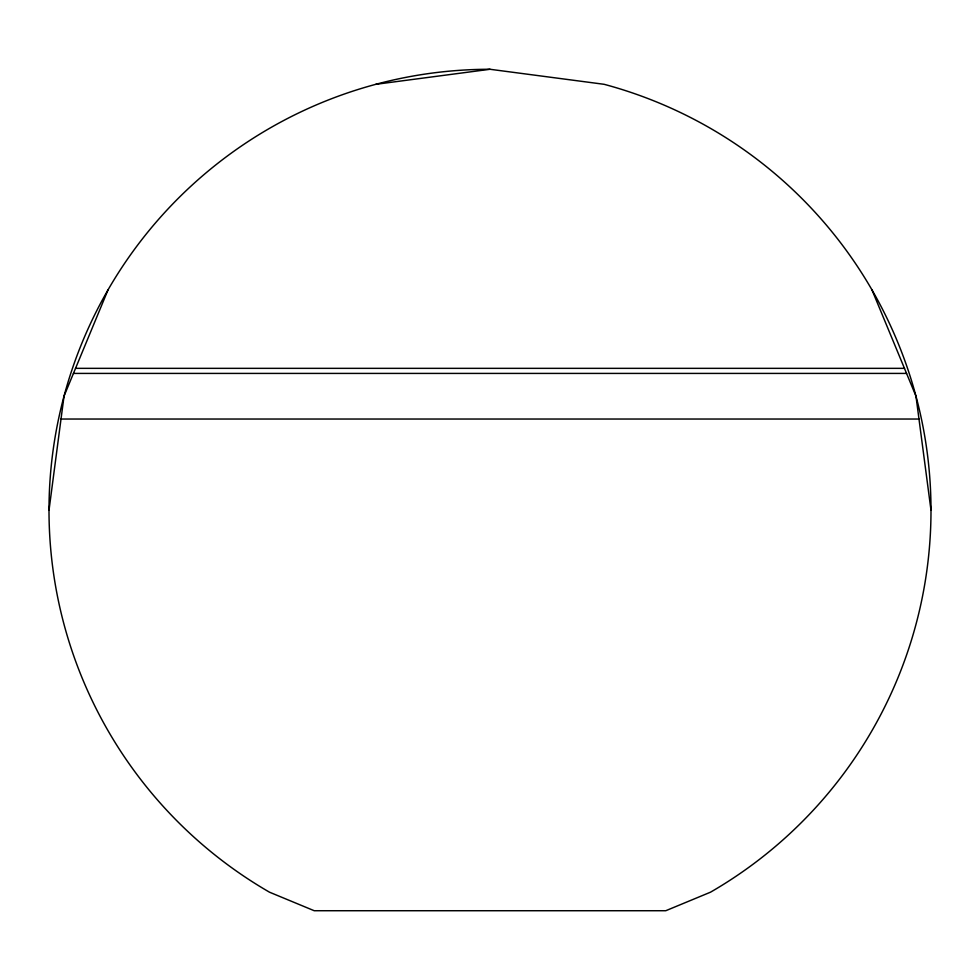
<?xml version="1.0" encoding="UTF-8"?>
<svg xmlns="http://www.w3.org/2000/svg" width="980" height="980" viewBox="0 0 980 980"><rect width="100%" height="100%" fill="white"/><g stroke="black" fill="none" stroke-linecap="round" stroke-linejoin="round"><path stroke-width="1.47" d="M49 510.274L64.031 396.141L108.082 289.774M375.867 84.305L490 69.274L604.133 84.305A441 441 0 0 1 710.5 892.192L665.763 910.726L314.237 910.726L269.5 892.192A441 441 0 0 1 490 69.274M75.534 368.345L904.467 368.345M73.439 373.417L906.561 373.417M61.017 419.036L918.983 419.036M871.918 289.774L915.969 396.141L931 510.274"/></g></svg>
